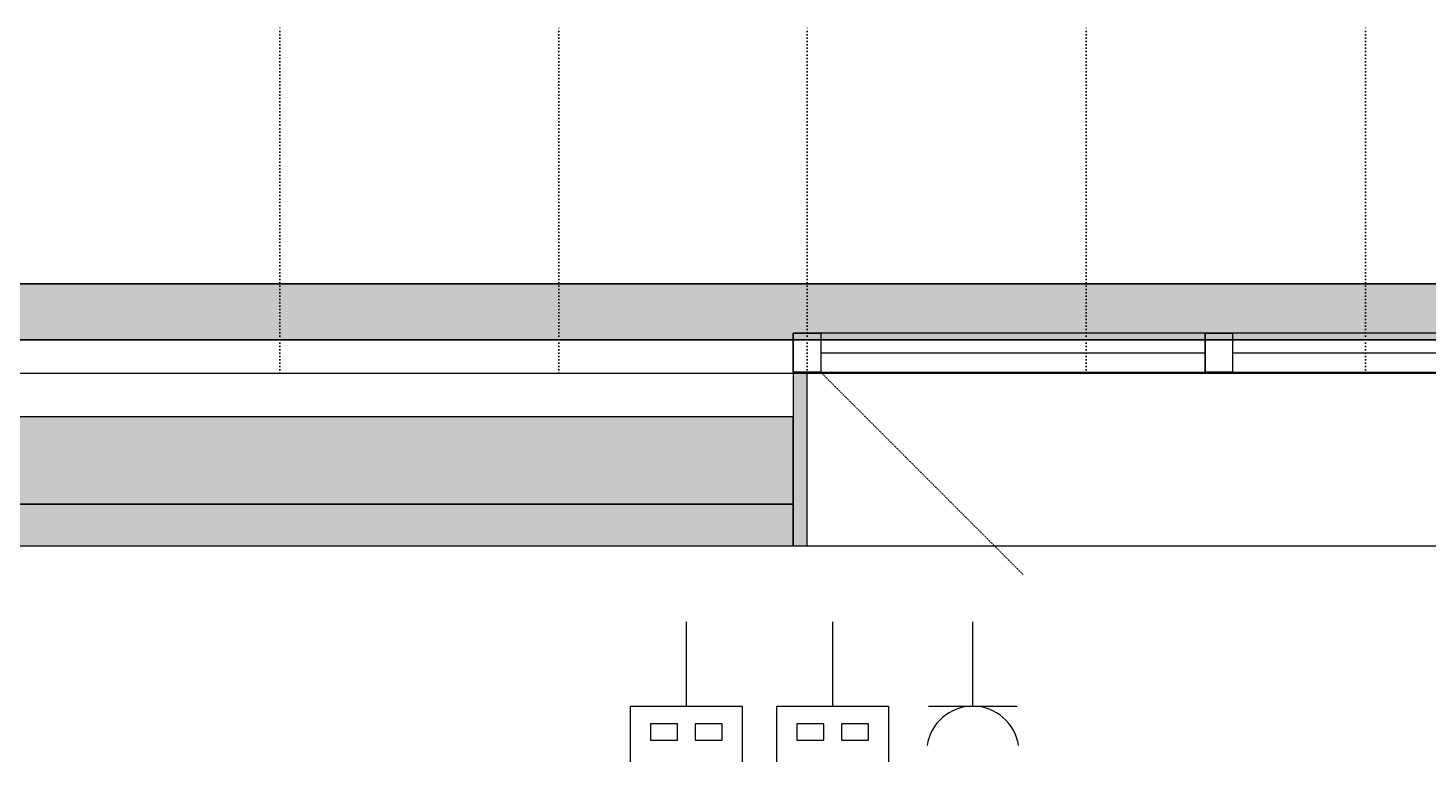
# Model space of a CAD drawing. Header units: millimetres. Extents: x 71769 to 78969, y 7991 to 11789.
# Drawn here: x 73949.1 to 74200, y 11369.3 to 11500.8 of the extents above; entities that cross this region are included whole.
import ezdxf
from ezdxf.enums import TextEntityAlignment as Align

# ---------------------------------------------------------------- set-up
doc = ezdxf.new("R2010")
doc.units = ezdxf.units.MM
doc.header["$LTSCALE"] = 5
doc.header["$MEASUREMENT"] = 0
for name, pattern in [('AUSGEZOGEN', [0]), ('LINIE_2', [0.0027, 0.002, -0.0007]), ('LINIE_9', [0.1, 0, -0.1])]:
    doc.linetypes.add(name, pattern=pattern)
doc.layers.get('0').update_dxf_attribs({"linetype": 'CONTINUOUS'})
doc.layers.add('200_ERDGESCHOSS#Maßlinie 1_100', color=7, linetype='AUSGEZOGEN', lineweight=18)
doc.layers.add('201_EG - Flächen#Maßlinie 1_100', color=7, linetype='AUSGEZOGEN', lineweight=18)
doc.layers.add('E_EI_IN', color=5, linetype='CONTINUOUS')
doc.layers.add('E_SI_EDV', color=3, linetype='CONTINUOUS')
doc.styles.add('ARIAL', font='arial.ttf')

# ---------------------------------------------------------------- blocks, each defined once
blk = doc.blocks.new('*U696')
for p, q in [((0, -0.1513), (0, 0)), ((-0.0794, -0.1513), (0.0794, -0.1513))]:
    blk.add_line(p, q)
blk.add_arc((0, -0.2341), 0.0828, 8.4436, 171.5564)
at = {"style": 'ARIAL'}
blk.add_attdef('FREI1', text='', height=0.15, dxfattribs=at).set_placement((0.1674, -0.0742), align=Align.MIDDLE_LEFT)
for tag, p in [('TYP', (0, -0.3405)), ('SCHALTKREIS', (0, -0.5602)), ('STROMKREIS', (0, -0.7799)), ('LEISTUNG', (0, -0.9996)), ('FREI2', (0, -1.2193))]:
    blk.add_attdef(tag, text='', height=0.15, dxfattribs=at).set_placement(p, align=Align.MIDDLE_CENTER)
blk = doc.blocks.new('*U698')
for p, q in [((-0.1, 0.2512), (-0.1, 0.1512)), ((0.1, 0.1512), (0.1, 0.2512)), ((-0.1, 0.1512), (0.1, 0.1512)), ((0, 0.1512), (0, 0))]:
    blk.add_line(p, q)
at = {"color": 0, "linetype": 'ByBlock'}
for points in [[(-0.0156, 0.1831), (-0.0644, 0.1831), (-0.0644, 0.2118), (-0.0156, 0.2118)], [(0.0644, 0.1831), (0.0156, 0.1831), (0.0156, 0.2118), (0.0644, 0.2118)]]:
    blk.add_lwpolyline(points, close=True, dxfattribs=at)
at = {"style": 'ARIAL'}
for tag, p in [('FREI2', (0, 1.2051)), ('LEISTUNG', (0, 1.0047)), ('SCHALTKREIS', (0, 0.8047)), ('STROMKREIS', (0, 0.6047)), ('TYP', (0, 0.4046))]:
    blk.add_attdef(tag, text='', height=0.15, dxfattribs=at).set_placement(p, align=Align.MIDDLE)
blk.add_attdef('FREI1', text='', height=0.15, dxfattribs=at).set_placement((0.1674, 0.0772), align=Align.MIDDLE_LEFT)

msp = doc.modelspace()

# ---------------------------------------------------------------- hatches: boundary and pattern name
at = {"layer": '200_ERDGESCHOSS#Maßlinie 1_100', "linetype": 'AUSGEZOGEN', "lineweight": 13}
h = msp.add_hatch(color=8, dxfattribs=at)
h.paths.add_polyline_path([(72494.25, 11444.96), (74777.09, 11444.96), (74767.09, 11454.96), (72494.25, 11454.96)])
h.paths.add_polyline_path([(78108.89, 11454.96), (76121.25, 11454.96), (76121.25, 11444.96), (78108.89, 11444.96)])
h.paths.add_polyline_path([(74791.23, 11444.96), (75621.25, 11444.96), (75621.25, 11454.96), (74781.23, 11454.96)])
at = {"layer": '200_ERDGESCHOSS#Maßlinie 1_100', "linetype": 'AUSGEZOGEN', "lineweight": 25}
msp.add_hatch(color=8, dxfattribs=at).paths.add_polyline_path([(74086.25, 11408.02), (74088.75, 11408.02), (74088.75, 11439.12), (74086.25, 11439.12)])
at = {"layer": '200_ERDGESCHOSS#Maßlinie 1_100', "linetype": 'AUSGEZOGEN', "lineweight": 13}
for points in [[(74086.25, 11431.12), (73799.35, 11431.12), (73799.35, 11415.52), (74086.25, 11415.52)], [(74086.25, 11415.52), (73806.85, 11415.52), (73806.85, 11408.02), (74086.25, 11408.02)]]:
    msp.add_hatch(color=8, dxfattribs=at).paths.add_polyline_path(points)

# ---------------------------------------------------------------- linework, layer by layer
at = {"layer": '200_ERDGESCHOSS#Maßlinie 1_100', "color": 18, "linetype": 'LINIE_9', "lineweight": 35, "true_color": 0x000000}
for p, q in [((73994.25, 11438.96), (73994.25, 11500.8)), ((74044.25, 11438.96), (74044.25, 11500.8)), ((74088.75, 11438.96), (74088.75, 11500.8)), ((74138.75, 11438.96), (74138.75, 11500.8)), ((74188.75, 11438.96), (74188.75, 11500.8))]:
    msp.add_line(p, q, dxfattribs=at)
at = {"layer": '200_ERDGESCHOSS#Maßlinie 1_100', "color": 18, "linetype": 'AUSGEZOGEN', "lineweight": 35, "true_color": 0x000000}
for p, q in [((74767.09, 11454.96), (72494.25, 11454.96)), ((72494.25, 11444.96), (74777.09, 11444.96))]:
    msp.add_line(p, q, dxfattribs=at)
at = {"layer": '200_ERDGESCHOSS#Maßlinie 1_100', "color": 18, "linetype": 'AUSGEZOGEN', "lineweight": 25, "true_color": 0x000000}
for p, q in [((74086.25, 11446.12), (74086.25, 11439.12)), ((74086.25, 11446.12), (74091.19, 11446.12)), ((74086.25, 11439.12), (74086.25, 11446.12)), ((74238.75, 11446.12), (74086.25, 11446.12)), ((74091.19, 11446.12), (74091.19, 11439.12)), ((74160.03, 11446.12), (74160.03, 11439.12)), ((74160.03, 11446.12), (74164.97, 11446.12)), ((74160.03, 11439.12), (74160.03, 11446.12)), ((74164.97, 11446.12), (74164.97, 11439.12)), ((74777.09, 11444.96), (72494.25, 11444.96)), ((74091.19, 11442.62), (74160.03, 11442.62)), ((74164.97, 11442.62), (74233.8, 11442.62)), ((72494.25, 11438.96), (74783.09, 11438.96)), ((74088.75, 11439.12), (74086.25, 11439.12)), ((74091.19, 11439.12), (74086.25, 11439.12)), ((74086.25, 11439.12), (74236.25, 11439.12)), ((74086.25, 11439.12), (74086.25, 11408.02)), ((74088.75, 11408.02), (74088.75, 11439.12)), ((74162.53, 11439.12), (74160.03, 11439.12)), ((74164.97, 11439.12), (74160.03, 11439.12)), ((74086.25, 11431.12), (73799.35, 11431.12)), ((74086.25, 11415.52), (74086.25, 11431.12)), ((73806.85, 11415.52), (74086.25, 11415.52)), ((74086.25, 11415.52), (73806.85, 11415.52)), ((74086.25, 11408.02), (74086.25, 11415.52)), ((73870.35, 11408.02), (74086.25, 11408.02)), ((74086.25, 11408.02), (74239.84, 11408.02))]:
    msp.add_line(p, q, dxfattribs=at)
at = {"layer": '200_ERDGESCHOSS#Maßlinie 1_100', "color": 18, "linetype": 'LINIE_2', "lineweight": 25, "true_color": 0x000000}
msp.add_line((74091.19, 11439.12), (74127.52, 11402.79), dxfattribs=at)
at = {"layer": '201_EG - Flächen#Maßlinie 1_100', "color": 18, "linetype": 'LINIE_9', "lineweight": 25, "true_color": 0x000000}
msp.add_line((74335.65, 11408.02), (73870.35, 11408.02), dxfattribs=at)

# ---------------------------------------------------------------- block references
at = {"layer": 'E_EI_IN', "xscale": 100, "yscale": 100, "zscale": 100, "rotation": 5.008956945199535e-06}
msp.add_blockref('*U696', (74118.41, 11394.43), dxfattribs=at)
at = {"layer": 'E_SI_EDV', "xscale": -100, "yscale": 100, "zscale": 100, "rotation": 180.0000050089569}
for p in [(74067.09, 11394.42), (74093.31, 11394.42)]:
    msp.add_blockref('*U698', p, dxfattribs=at)

doc.saveas('drawing.dxf')
